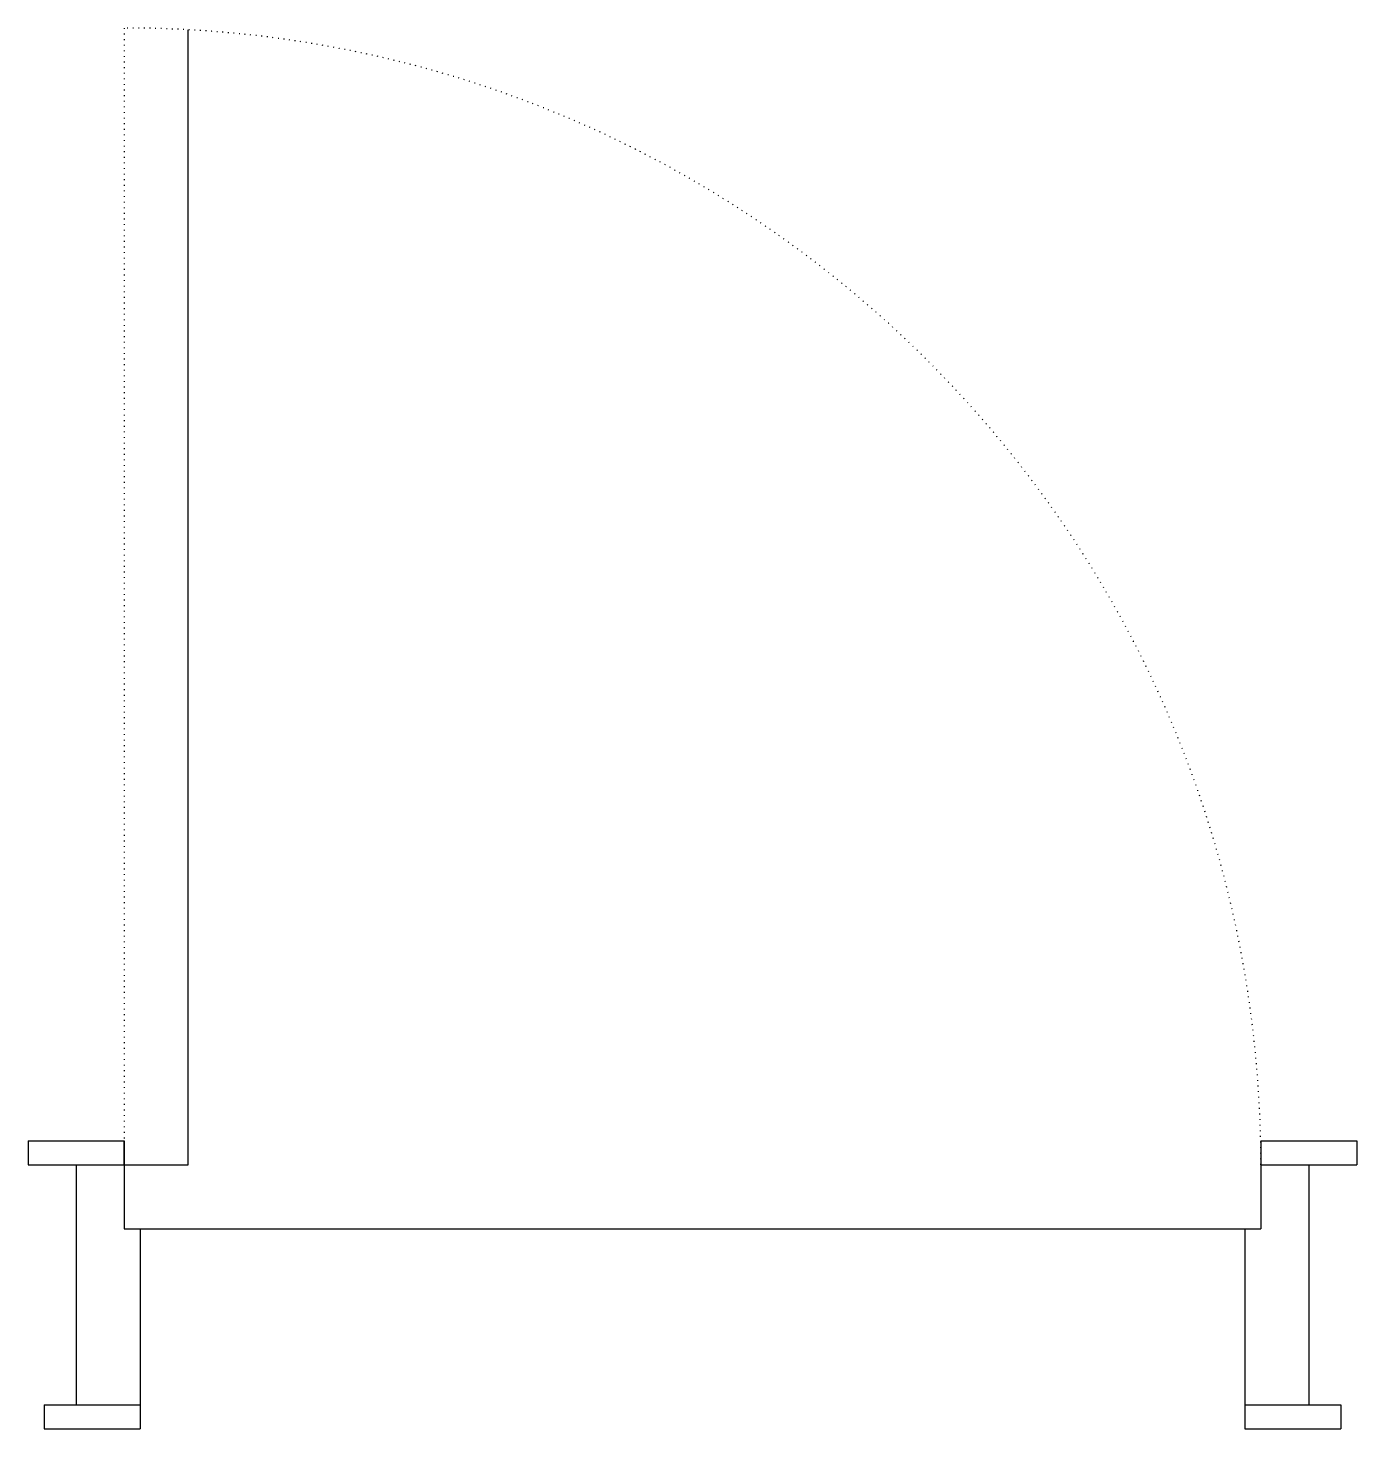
# Model space of a CAD drawing. Extents: x -25145 to -24315, y 39825 to 40700.
import ezdxf

# ---------------------------------------------------------------- set-up
doc = ezdxf.new("R2010")
doc.units = 0
doc.header["$MEASUREMENT"] = 0
doc.linetypes.add('ACAD_ISO07W100', pattern=[3.5, 0.5, -3])
doc.layers.get('0').update_dxf_attribs({"linetype": 'CONTINUOUS'})

msp = doc.modelspace()

# ---------------------------------------------------------------- linework, layer by layer
at = {"color": 1, "linetype": 'ACAD_ISO07W100'}
msp.add_line((-25084.88, 40700.39), (-25084.88, 40005.39), dxfattribs=at)
at = {"color": 2}
for p, q in [((-25044.88, 39990.39), (-25044.88, 40699.26)), ((-25144.88, 40005.39), (-25084.88, 40005.39)), ((-25144.88, 40005.39), (-25144.88, 39990.39)), ((-25084.88, 40005.39), (-25084.88, 39950.39)), ((-24375.01, 40005.39), (-24314.88, 40005.39)), ((-24374.88, 40005.39), (-24374.88, 39950.39)), ((-24314.88, 40005.39), (-24314.88, 39990.39)), ((-25144.88, 39990.39), (-25044.88, 39990.39)), ((-25114.88, 39990.39), (-25114.88, 39840.39)), ((-24374.88, 39990.39), (-24314.88, 39990.39)), ((-24344.88, 39990.39), (-24344.88, 39840.39)), ((-25084.88, 39950.39), (-24374.88, 39950.39)), ((-25074.88, 39950.39), (-25074.88, 39825.39)), ((-24384.88, 39950.39), (-24384.88, 39825.39)), ((-25134.88, 39840.39), (-25074.88, 39840.39)), ((-25134.88, 39840.39), (-25134.88, 39825.39)), ((-24384.88, 39840.39), (-24324.88, 39840.39)), ((-24324.88, 39840.39), (-24324.88, 39825.39)), ((-25134.88, 39825.39), (-25074.88, 39825.39)), ((-24384.88, 39825.39), (-24324.88, 39825.39))]:
    msp.add_line(p, q, dxfattribs=at)
at = {"color": 1}
msp.add_line((-25084.88, 39990.39), (-25084.88, 40005.39), dxfattribs=at)
at = {"color": 2, "linetype": 'ACAD_ISO07W100'}
msp.add_arc((-25084.88, 39990.39), 710, 0, 90, dxfattribs=at)

doc.saveas('drawing.dxf')
